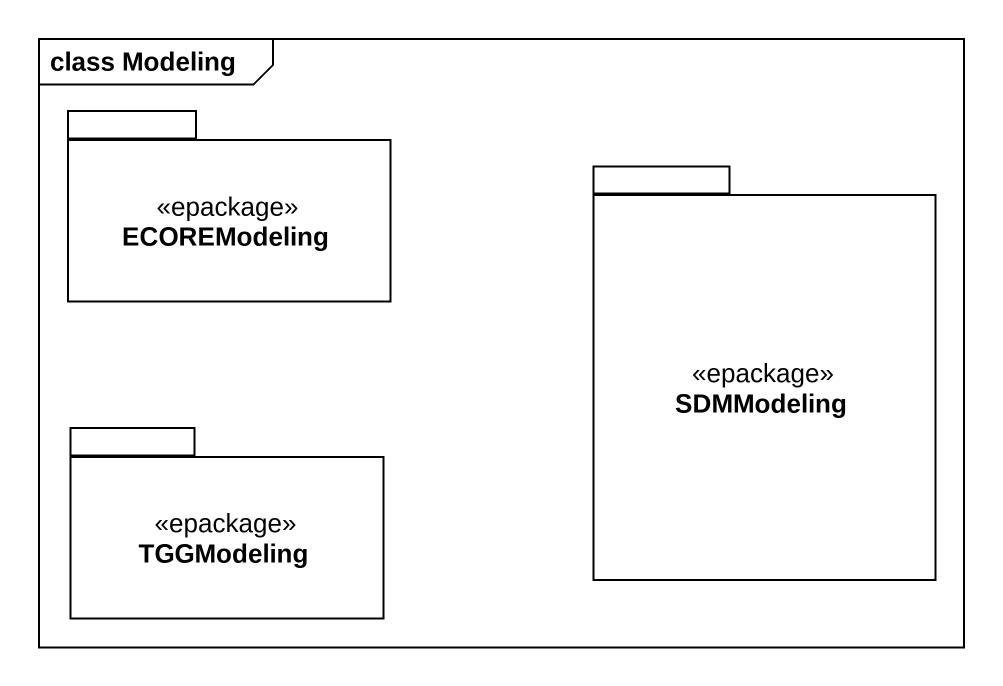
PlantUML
@startuml
mainframe class Modeling
package ECOREModeling <<epackage>> {
}
package SDMModeling <<epackage>> {
}
package TGGModeling <<epackage>> {
}
@enduml
